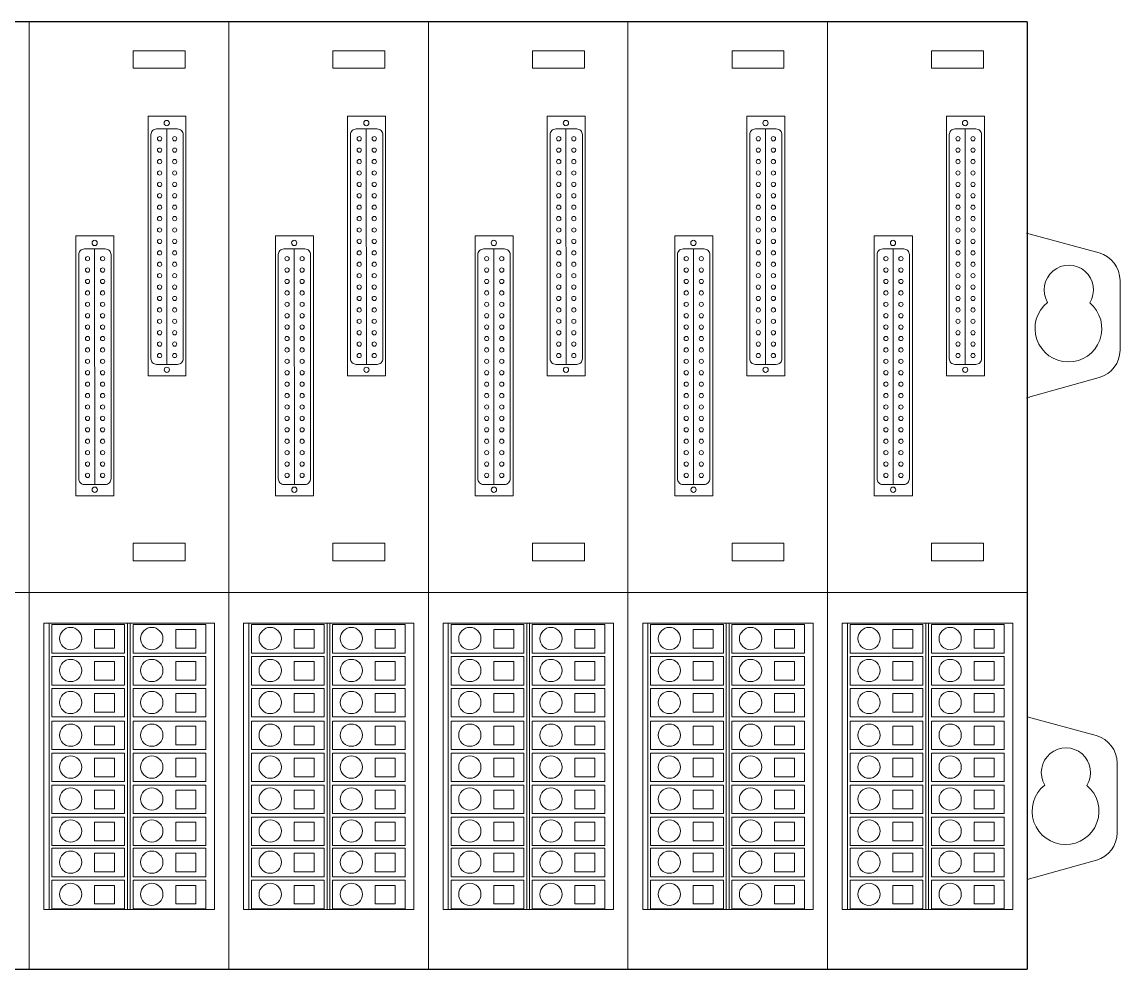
# Model space of a CAD drawing. Header units: millimetres. Extents: x 33157 to 59611, y -29750 to 1750.
# Drawn here: x 55045.2 to 55237.8, y 1305.1 to 1471.1 of the extents above; entities that cross this region are included whole.
import ezdxf

# ---------------------------------------------------------------- set-up
doc = ezdxf.new("R2010")
doc.units = ezdxf.units.MM
doc.layers.get('0').update_dxf_attribs({"lineweight": 18})
doc.layers.add('细实线', color=7, linetype='Continuous', lineweight=20)

msp = doc.modelspace()

# ---------------------------------------------------------------- linework, layer by layer
for p, q in [((55046.5, 1471.07), (55046.5, 1305.07)), ((55081.5, 1471.07), (55081.5, 1305.07)), ((55081.5, 1471.07), (55081.5, 1305.07)), ((55116.5, 1471.07), (55116.5, 1305.07)), ((55151.5, 1471.07), (55151.5, 1305.07)), ((55151.5, 1471.07), (55151.5, 1305.07)), ((55186.5, 1471.07), (55186.5, 1305.07)), ((55234.11, 1430.58), (55221.4, 1434.05)), ((55237.79, 1413.56), (55237.79, 1425.76)), ((55234.15, 1408.74), (55221.4, 1405.16)), ((55221.79, 1405.31), (55221.95, 1405.31)), ((54854, 1371.07), (55221.5, 1371.07)), ((55050, 1365.66), (55050, 1315.52)), ((55050, 1365.66), (55063.74, 1365.66)), ((55063.74, 1365.66), (55077.49, 1365.66)), ((55063.74, 1365.66), (55063.74, 1315.52)), ((55064.23, 1365.66), (55064.23, 1315.52)), ((55085, 1365.66), (55085, 1315.52)), ((55085, 1365.66), (55098.74, 1365.66)), ((55098.74, 1365.66), (55112.49, 1365.66)), ((55098.74, 1365.66), (55098.74, 1315.52)), ((55099.23, 1365.66), (55099.23, 1315.52)), ((55120, 1365.66), (55120, 1315.52)), ((55120, 1365.66), (55133.74, 1365.66)), ((55133.74, 1365.66), (55147.49, 1365.66)), ((55133.74, 1365.66), (55133.74, 1315.52)), ((55134.23, 1365.66), (55134.23, 1315.52)), ((55155, 1365.66), (55155, 1315.52)), ((55155, 1365.66), (55168.74, 1365.66)), ((55168.74, 1365.66), (55182.49, 1365.66)), ((55168.74, 1365.66), (55168.74, 1315.52)), ((55169.23, 1365.66), (55169.23, 1315.52)), ((55190, 1365.66), (55190, 1315.52)), ((55190, 1365.66), (55203.74, 1365.66)), ((55203.74, 1365.66), (55217.49, 1365.66)), ((55203.74, 1365.66), (55203.74, 1315.52)), ((55204.23, 1365.66), (55204.23, 1315.52)), ((55233.61, 1345.99), (55221.5, 1349.3)), ((55237.29, 1328.97), (55237.29, 1341.17)), ((55233.65, 1324.16), (55221.5, 1320.74))]:
    msp.add_line(p, q)
at = {"lineweight": 30}
msp.add_line((55221.5, 1471.07), (55221.5, 1305.07), dxfattribs=at)
msp.add_lwpolyline([(55221.5, 1471.07), (54854, 1471.07), (54854, 1305.07), (55221.5, 1305.07)], dxfattribs=at)
for points in [[(55064.75, 1466.02), (55064.75, 1462.95), (55073.86, 1462.95), (55073.86, 1466.02)], [(55099.75, 1466.02), (55099.75, 1462.95), (55108.86, 1462.95), (55108.86, 1466.02)], [(55134.75, 1466.02), (55134.75, 1462.95), (55143.86, 1462.95), (55143.86, 1466.02)], [(55169.75, 1466.02), (55169.75, 1462.95), (55178.86, 1462.95), (55178.86, 1466.02)], [(55204.75, 1466.02), (55204.75, 1462.95), (55213.86, 1462.95), (55213.86, 1466.02)], [(55064.75, 1379.69), (55064.75, 1376.61), (55073.86, 1376.61), (55073.86, 1379.69)], [(55099.75, 1379.69), (55099.75, 1376.61), (55108.86, 1376.61), (55108.86, 1379.69)], [(55134.75, 1379.69), (55134.75, 1376.61), (55143.86, 1376.61), (55143.86, 1379.69)], [(55169.75, 1379.69), (55169.75, 1376.61), (55178.86, 1376.61), (55178.86, 1379.69)], [(55204.75, 1379.69), (55204.75, 1376.61), (55213.86, 1376.61), (55213.86, 1379.69)], [(55049.09, 1365.66), (55049.09, 1315.52), (55078.97, 1315.52), (55078.97, 1365.66)], [(55050.48, 1365.45), (55050.48, 1360.45), (55063.23, 1360.45), (55063.23, 1365.45)], [(55064.71, 1365.45), (55064.71, 1360.45), (55077.46, 1360.45), (55077.46, 1365.45)], [(55084.09, 1365.66), (55084.09, 1315.52), (55113.97, 1315.52), (55113.97, 1365.66)], [(55085.48, 1365.45), (55085.48, 1360.45), (55098.23, 1360.45), (55098.23, 1365.45)], [(55099.71, 1365.45), (55099.71, 1360.45), (55112.46, 1360.45), (55112.46, 1365.45)], [(55119.09, 1365.66), (55119.09, 1315.52), (55148.97, 1315.52), (55148.97, 1365.66)], [(55120.48, 1365.45), (55120.48, 1360.45), (55133.23, 1360.45), (55133.23, 1365.45)], [(55134.71, 1365.45), (55134.71, 1360.45), (55147.46, 1360.45), (55147.46, 1365.45)], [(55154.09, 1365.66), (55154.09, 1315.52), (55183.97, 1315.52), (55183.97, 1365.66)], [(55155.48, 1365.45), (55155.48, 1360.45), (55168.23, 1360.45), (55168.23, 1365.45)], [(55169.71, 1365.45), (55169.71, 1360.45), (55182.46, 1360.45), (55182.46, 1365.45)], [(55189.09, 1365.66), (55189.09, 1315.52), (55218.97, 1315.52), (55218.97, 1365.66)], [(55190.48, 1365.45), (55190.48, 1360.45), (55203.23, 1360.45), (55203.23, 1365.45)], [(55204.71, 1365.45), (55204.71, 1360.45), (55217.46, 1360.45), (55217.46, 1365.45)], [(55057.96, 1364.56), (55057.96, 1361.3), (55061.47, 1361.3), (55061.47, 1364.56)], [(55072.19, 1364.56), (55072.19, 1361.3), (55075.7, 1361.3), (55075.7, 1364.56)], [(55092.96, 1364.56), (55092.96, 1361.3), (55096.47, 1361.3), (55096.47, 1364.56)], [(55107.19, 1364.56), (55107.19, 1361.3), (55110.7, 1361.3), (55110.7, 1364.56)], [(55127.96, 1364.56), (55127.96, 1361.3), (55131.47, 1361.3), (55131.47, 1364.56)], [(55142.19, 1364.56), (55142.19, 1361.3), (55145.7, 1361.3), (55145.7, 1364.56)], [(55162.96, 1364.56), (55162.96, 1361.3), (55166.47, 1361.3), (55166.47, 1364.56)], [(55177.19, 1364.56), (55177.19, 1361.3), (55180.7, 1361.3), (55180.7, 1364.56)], [(55197.96, 1364.56), (55197.96, 1361.3), (55201.47, 1361.3), (55201.47, 1364.56)], [(55212.19, 1364.56), (55212.19, 1361.3), (55215.7, 1361.3), (55215.7, 1364.56)], [(55050.48, 1359.85), (55050.48, 1354.85), (55063.23, 1354.85), (55063.23, 1359.85)], [(55064.71, 1359.85), (55064.71, 1354.85), (55077.46, 1354.85), (55077.46, 1359.85)], [(55085.48, 1359.85), (55085.48, 1354.85), (55098.23, 1354.85), (55098.23, 1359.85)], [(55099.71, 1359.85), (55099.71, 1354.85), (55112.46, 1354.85), (55112.46, 1359.85)], [(55120.48, 1359.85), (55120.48, 1354.85), (55133.23, 1354.85), (55133.23, 1359.85)], [(55134.71, 1359.85), (55134.71, 1354.85), (55147.46, 1354.85), (55147.46, 1359.85)], [(55155.48, 1359.85), (55155.48, 1354.85), (55168.23, 1354.85), (55168.23, 1359.85)], [(55169.71, 1359.85), (55169.71, 1354.85), (55182.46, 1354.85), (55182.46, 1359.85)], [(55190.48, 1359.85), (55190.48, 1354.85), (55203.23, 1354.85), (55203.23, 1359.85)], [(55204.71, 1359.85), (55204.71, 1354.85), (55217.46, 1354.85), (55217.46, 1359.85)], [(55057.96, 1358.96), (55057.96, 1355.7), (55061.47, 1355.7), (55061.47, 1358.96)], [(55072.19, 1358.96), (55072.19, 1355.7), (55075.7, 1355.7), (55075.7, 1358.96)], [(55092.96, 1358.96), (55092.96, 1355.7), (55096.47, 1355.7), (55096.47, 1358.96)], [(55107.19, 1358.96), (55107.19, 1355.7), (55110.7, 1355.7), (55110.7, 1358.96)], [(55127.96, 1358.96), (55127.96, 1355.7), (55131.47, 1355.7), (55131.47, 1358.96)], [(55142.19, 1358.96), (55142.19, 1355.7), (55145.7, 1355.7), (55145.7, 1358.96)], [(55162.96, 1358.96), (55162.96, 1355.7), (55166.47, 1355.7), (55166.47, 1358.96)], [(55177.19, 1358.96), (55177.19, 1355.7), (55180.7, 1355.7), (55180.7, 1358.96)], [(55197.96, 1358.96), (55197.96, 1355.7), (55201.47, 1355.7), (55201.47, 1358.96)], [(55212.19, 1358.96), (55212.19, 1355.7), (55215.7, 1355.7), (55215.7, 1358.96)], [(55050.48, 1354.25), (55050.48, 1349.25), (55063.23, 1349.25), (55063.23, 1354.25)], [(55064.71, 1354.25), (55064.71, 1349.25), (55077.46, 1349.25), (55077.46, 1354.25)], [(55085.48, 1354.25), (55085.48, 1349.25), (55098.23, 1349.25), (55098.23, 1354.25)], [(55099.71, 1354.25), (55099.71, 1349.25), (55112.46, 1349.25), (55112.46, 1354.25)], [(55120.48, 1354.25), (55120.48, 1349.25), (55133.23, 1349.25), (55133.23, 1354.25)], [(55134.71, 1354.25), (55134.71, 1349.25), (55147.46, 1349.25), (55147.46, 1354.25)], [(55155.48, 1354.25), (55155.48, 1349.25), (55168.23, 1349.25), (55168.23, 1354.25)], [(55169.71, 1354.25), (55169.71, 1349.25), (55182.46, 1349.25), (55182.46, 1354.25)], [(55190.48, 1354.25), (55190.48, 1349.25), (55203.23, 1349.25), (55203.23, 1354.25)], [(55204.71, 1354.25), (55204.71, 1349.25), (55217.46, 1349.25), (55217.46, 1354.25)], [(55057.96, 1353.36), (55057.96, 1350.1), (55061.47, 1350.1), (55061.47, 1353.36)], [(55072.19, 1353.36), (55072.19, 1350.1), (55075.7, 1350.1), (55075.7, 1353.36)], [(55092.96, 1353.36), (55092.96, 1350.1), (55096.47, 1350.1), (55096.47, 1353.36)], [(55107.19, 1353.36), (55107.19, 1350.1), (55110.7, 1350.1), (55110.7, 1353.36)], [(55127.96, 1353.36), (55127.96, 1350.1), (55131.47, 1350.1), (55131.47, 1353.36)], [(55142.19, 1353.36), (55142.19, 1350.1), (55145.7, 1350.1), (55145.7, 1353.36)], [(55162.96, 1353.36), (55162.96, 1350.1), (55166.47, 1350.1), (55166.47, 1353.36)], [(55177.19, 1353.36), (55177.19, 1350.1), (55180.7, 1350.1), (55180.7, 1353.36)], [(55197.96, 1353.36), (55197.96, 1350.1), (55201.47, 1350.1), (55201.47, 1353.36)], [(55212.19, 1353.36), (55212.19, 1350.1), (55215.7, 1350.1), (55215.7, 1353.36)], [(55050.48, 1348.52), (55050.48, 1343.52), (55063.23, 1343.52), (55063.23, 1348.52)], [(55064.71, 1348.52), (55064.71, 1343.52), (55077.46, 1343.52), (55077.46, 1348.52)], [(55085.48, 1348.52), (55085.48, 1343.52), (55098.23, 1343.52), (55098.23, 1348.52)], [(55099.71, 1348.52), (55099.71, 1343.52), (55112.46, 1343.52), (55112.46, 1348.52)], [(55120.48, 1348.52), (55120.48, 1343.52), (55133.23, 1343.52), (55133.23, 1348.52)], [(55134.71, 1348.52), (55134.71, 1343.52), (55147.46, 1343.52), (55147.46, 1348.52)], [(55155.48, 1348.52), (55155.48, 1343.52), (55168.23, 1343.52), (55168.23, 1348.52)], [(55169.71, 1348.52), (55169.71, 1343.52), (55182.46, 1343.52), (55182.46, 1348.52)], [(55190.48, 1348.52), (55190.48, 1343.52), (55203.23, 1343.52), (55203.23, 1348.52)], [(55204.71, 1348.52), (55204.71, 1343.52), (55217.46, 1343.52), (55217.46, 1348.52)], [(55057.96, 1347.63), (55057.96, 1344.37), (55061.47, 1344.37), (55061.47, 1347.63)], [(55072.19, 1347.63), (55072.19, 1344.37), (55075.7, 1344.37), (55075.7, 1347.63)], [(55092.96, 1347.63), (55092.96, 1344.37), (55096.47, 1344.37), (55096.47, 1347.63)], [(55107.19, 1347.63), (55107.19, 1344.37), (55110.7, 1344.37), (55110.7, 1347.63)], [(55127.96, 1347.63), (55127.96, 1344.37), (55131.47, 1344.37), (55131.47, 1347.63)], [(55142.19, 1347.63), (55142.19, 1344.37), (55145.7, 1344.37), (55145.7, 1347.63)], [(55162.96, 1347.63), (55162.96, 1344.37), (55166.47, 1344.37), (55166.47, 1347.63)], [(55177.19, 1347.63), (55177.19, 1344.37), (55180.7, 1344.37), (55180.7, 1347.63)], [(55197.96, 1347.63), (55197.96, 1344.37), (55201.47, 1344.37), (55201.47, 1347.63)], [(55212.19, 1347.63), (55212.19, 1344.37), (55215.7, 1344.37), (55215.7, 1347.63)], [(55050.48, 1342.92), (55050.48, 1337.92), (55063.23, 1337.92), (55063.23, 1342.92)], [(55064.71, 1342.92), (55064.71, 1337.92), (55077.46, 1337.92), (55077.46, 1342.92)], [(55085.48, 1342.92), (55085.48, 1337.92), (55098.23, 1337.92), (55098.23, 1342.92)], [(55099.71, 1342.92), (55099.71, 1337.92), (55112.46, 1337.92), (55112.46, 1342.92)], [(55120.48, 1342.92), (55120.48, 1337.92), (55133.23, 1337.92), (55133.23, 1342.92)], [(55134.71, 1342.92), (55134.71, 1337.92), (55147.46, 1337.92), (55147.46, 1342.92)], [(55155.48, 1342.92), (55155.48, 1337.92), (55168.23, 1337.92), (55168.23, 1342.92)], [(55169.71, 1342.92), (55169.71, 1337.92), (55182.46, 1337.92), (55182.46, 1342.92)], [(55190.48, 1342.92), (55190.48, 1337.92), (55203.23, 1337.92), (55203.23, 1342.92)], [(55204.71, 1342.92), (55204.71, 1337.92), (55217.46, 1337.92), (55217.46, 1342.92)], [(55057.96, 1342.03), (55057.96, 1338.77), (55061.47, 1338.77), (55061.47, 1342.03)], [(55072.19, 1342.03), (55072.19, 1338.77), (55075.7, 1338.77), (55075.7, 1342.03)], [(55092.96, 1342.03), (55092.96, 1338.77), (55096.47, 1338.77), (55096.47, 1342.03)], [(55107.19, 1342.03), (55107.19, 1338.77), (55110.7, 1338.77), (55110.7, 1342.03)], [(55127.96, 1342.03), (55127.96, 1338.77), (55131.47, 1338.77), (55131.47, 1342.03)], [(55142.19, 1342.03), (55142.19, 1338.77), (55145.7, 1338.77), (55145.7, 1342.03)], [(55162.96, 1342.03), (55162.96, 1338.77), (55166.47, 1338.77), (55166.47, 1342.03)], [(55177.19, 1342.03), (55177.19, 1338.77), (55180.7, 1338.77), (55180.7, 1342.03)], [(55197.96, 1342.03), (55197.96, 1338.77), (55201.47, 1338.77), (55201.47, 1342.03)], [(55212.19, 1342.03), (55212.19, 1338.77), (55215.7, 1338.77), (55215.7, 1342.03)], [(55050.48, 1337.32), (55050.48, 1332.32), (55063.23, 1332.32), (55063.23, 1337.32)], [(55057.96, 1336.43), (55057.96, 1333.17), (55061.47, 1333.17), (55061.47, 1336.43)], [(55064.71, 1337.32), (55064.71, 1332.32), (55077.46, 1332.32), (55077.46, 1337.32)], [(55072.19, 1336.43), (55072.19, 1333.17), (55075.7, 1333.17), (55075.7, 1336.43)], [(55085.48, 1337.32), (55085.48, 1332.32), (55098.23, 1332.32), (55098.23, 1337.32)], [(55092.96, 1336.43), (55092.96, 1333.17), (55096.47, 1333.17), (55096.47, 1336.43)], [(55099.71, 1337.32), (55099.71, 1332.32), (55112.46, 1332.32), (55112.46, 1337.32)], [(55107.19, 1336.43), (55107.19, 1333.17), (55110.7, 1333.17), (55110.7, 1336.43)], [(55120.48, 1337.32), (55120.48, 1332.32), (55133.23, 1332.32), (55133.23, 1337.32)], [(55127.96, 1336.43), (55127.96, 1333.17), (55131.47, 1333.17), (55131.47, 1336.43)], [(55134.71, 1337.32), (55134.71, 1332.32), (55147.46, 1332.32), (55147.46, 1337.32)], [(55142.19, 1336.43), (55142.19, 1333.17), (55145.7, 1333.17), (55145.7, 1336.43)], [(55155.48, 1337.32), (55155.48, 1332.32), (55168.23, 1332.32), (55168.23, 1337.32)], [(55162.96, 1336.43), (55162.96, 1333.17), (55166.47, 1333.17), (55166.47, 1336.43)], [(55169.71, 1337.32), (55169.71, 1332.32), (55182.46, 1332.32), (55182.46, 1337.32)], [(55177.19, 1336.43), (55177.19, 1333.17), (55180.7, 1333.17), (55180.7, 1336.43)], [(55190.48, 1337.32), (55190.48, 1332.32), (55203.23, 1332.32), (55203.23, 1337.32)], [(55197.96, 1336.43), (55197.96, 1333.17), (55201.47, 1333.17), (55201.47, 1336.43)], [(55204.71, 1337.32), (55204.71, 1332.32), (55217.46, 1332.32), (55217.46, 1337.32)], [(55212.19, 1336.43), (55212.19, 1333.17), (55215.7, 1333.17), (55215.7, 1336.43)], [(55050.48, 1331.71), (55050.48, 1326.71), (55063.23, 1326.71), (55063.23, 1331.71)], [(55057.96, 1330.81), (55057.96, 1327.56), (55061.47, 1327.56), (55061.47, 1330.81)], [(55064.71, 1331.71), (55064.71, 1326.71), (55077.46, 1326.71), (55077.46, 1331.71)], [(55072.19, 1330.81), (55072.19, 1327.56), (55075.7, 1327.56), (55075.7, 1330.81)], [(55085.48, 1331.71), (55085.48, 1326.71), (55098.23, 1326.71), (55098.23, 1331.71)], [(55092.96, 1330.81), (55092.96, 1327.56), (55096.47, 1327.56), (55096.47, 1330.81)], [(55099.71, 1331.71), (55099.71, 1326.71), (55112.46, 1326.71), (55112.46, 1331.71)], [(55107.19, 1330.81), (55107.19, 1327.56), (55110.7, 1327.56), (55110.7, 1330.81)], [(55120.48, 1331.71), (55120.48, 1326.71), (55133.23, 1326.71), (55133.23, 1331.71)], [(55127.96, 1330.81), (55127.96, 1327.56), (55131.47, 1327.56), (55131.47, 1330.81)], [(55134.71, 1331.71), (55134.71, 1326.71), (55147.46, 1326.71), (55147.46, 1331.71)], [(55142.19, 1330.81), (55142.19, 1327.56), (55145.7, 1327.56), (55145.7, 1330.81)], [(55155.48, 1331.71), (55155.48, 1326.71), (55168.23, 1326.71), (55168.23, 1331.71)], [(55162.96, 1330.81), (55162.96, 1327.56), (55166.47, 1327.56), (55166.47, 1330.81)], [(55169.71, 1331.71), (55169.71, 1326.71), (55182.46, 1326.71), (55182.46, 1331.71)], [(55177.19, 1330.81), (55177.19, 1327.56), (55180.7, 1327.56), (55180.7, 1330.81)], [(55190.48, 1331.71), (55190.48, 1326.71), (55203.23, 1326.71), (55203.23, 1331.71)], [(55197.96, 1330.81), (55197.96, 1327.56), (55201.47, 1327.56), (55201.47, 1330.81)], [(55204.71, 1331.71), (55204.71, 1326.71), (55217.46, 1326.71), (55217.46, 1331.71)], [(55212.19, 1330.81), (55212.19, 1327.56), (55215.7, 1327.56), (55215.7, 1330.81)], [(55050.48, 1326.25), (55050.48, 1321.25), (55063.23, 1321.25), (55063.23, 1326.25)], [(55057.96, 1325.35), (55057.96, 1322.09), (55061.47, 1322.09), (55061.47, 1325.35)], [(55064.71, 1326.25), (55064.71, 1321.25), (55077.46, 1321.25), (55077.46, 1326.25)], [(55072.19, 1325.35), (55072.19, 1322.09), (55075.7, 1322.09), (55075.7, 1325.35)], [(55085.48, 1326.25), (55085.48, 1321.25), (55098.23, 1321.25), (55098.23, 1326.25)], [(55092.96, 1325.35), (55092.96, 1322.09), (55096.47, 1322.09), (55096.47, 1325.35)], [(55099.71, 1326.25), (55099.71, 1321.25), (55112.46, 1321.25), (55112.46, 1326.25)], [(55107.19, 1325.35), (55107.19, 1322.09), (55110.7, 1322.09), (55110.7, 1325.35)], [(55120.48, 1326.25), (55120.48, 1321.25), (55133.23, 1321.25), (55133.23, 1326.25)], [(55127.96, 1325.35), (55127.96, 1322.09), (55131.47, 1322.09), (55131.47, 1325.35)], [(55134.71, 1326.25), (55134.71, 1321.25), (55147.46, 1321.25), (55147.46, 1326.25)], [(55142.19, 1325.35), (55142.19, 1322.09), (55145.7, 1322.09), (55145.7, 1325.35)], [(55155.48, 1326.25), (55155.48, 1321.25), (55168.23, 1321.25), (55168.23, 1326.25)], [(55162.96, 1325.35), (55162.96, 1322.09), (55166.47, 1322.09), (55166.47, 1325.35)], [(55169.71, 1326.25), (55169.71, 1321.25), (55182.46, 1321.25), (55182.46, 1326.25)], [(55177.19, 1325.35), (55177.19, 1322.09), (55180.7, 1322.09), (55180.7, 1325.35)], [(55190.48, 1326.25), (55190.48, 1321.25), (55203.23, 1321.25), (55203.23, 1326.25)], [(55197.96, 1325.35), (55197.96, 1322.09), (55201.47, 1322.09), (55201.47, 1325.35)], [(55204.71, 1326.25), (55204.71, 1321.25), (55217.46, 1321.25), (55217.46, 1326.25)], [(55212.19, 1325.35), (55212.19, 1322.09), (55215.7, 1322.09), (55215.7, 1325.35)], [(55050.48, 1320.62), (55050.48, 1315.62), (55063.23, 1315.62), (55063.23, 1320.62)], [(55057.96, 1319.72), (55057.96, 1316.47), (55061.47, 1316.47), (55061.47, 1319.72)], [(55064.71, 1320.62), (55064.71, 1315.62), (55077.46, 1315.62), (55077.46, 1320.62)], [(55072.19, 1319.72), (55072.19, 1316.47), (55075.7, 1316.47), (55075.7, 1319.72)], [(55085.48, 1320.62), (55085.48, 1315.62), (55098.23, 1315.62), (55098.23, 1320.62)], [(55092.96, 1319.72), (55092.96, 1316.47), (55096.47, 1316.47), (55096.47, 1319.72)], [(55099.71, 1320.62), (55099.71, 1315.62), (55112.46, 1315.62), (55112.46, 1320.62)], [(55107.19, 1319.72), (55107.19, 1316.47), (55110.7, 1316.47), (55110.7, 1319.72)], [(55120.48, 1320.62), (55120.48, 1315.62), (55133.23, 1315.62), (55133.23, 1320.62)], [(55127.96, 1319.72), (55127.96, 1316.47), (55131.47, 1316.47), (55131.47, 1319.72)], [(55134.71, 1320.62), (55134.71, 1315.62), (55147.46, 1315.62), (55147.46, 1320.62)], [(55142.19, 1319.72), (55142.19, 1316.47), (55145.7, 1316.47), (55145.7, 1319.72)], [(55155.48, 1320.62), (55155.48, 1315.62), (55168.23, 1315.62), (55168.23, 1320.62)], [(55162.96, 1319.72), (55162.96, 1316.47), (55166.47, 1316.47), (55166.47, 1319.72)], [(55169.71, 1320.62), (55169.71, 1315.62), (55182.46, 1315.62), (55182.46, 1320.62)], [(55177.19, 1319.72), (55177.19, 1316.47), (55180.7, 1316.47), (55180.7, 1319.72)], [(55190.48, 1320.62), (55190.48, 1315.62), (55203.23, 1315.62), (55203.23, 1320.62)], [(55197.96, 1319.72), (55197.96, 1316.47), (55201.47, 1316.47), (55201.47, 1319.72)], [(55204.71, 1320.62), (55204.71, 1315.62), (55217.46, 1315.62), (55217.46, 1320.62)], [(55212.19, 1319.72), (55212.19, 1316.47), (55215.7, 1316.47), (55215.7, 1319.72)]]:
    msp.add_lwpolyline(points, close=True)
for centre in [(55053.77, 1362.99), (55068, 1362.99), (55088.77, 1362.99), (55103, 1362.99), (55123.77, 1362.99), (55138, 1362.99), (55158.77, 1362.99), (55173, 1362.99), (55193.77, 1362.99), (55208, 1362.99), (55053.77, 1357.39), (55068, 1357.39), (55088.77, 1357.39), (55103, 1357.39), (55123.77, 1357.39), (55138, 1357.39), (55158.77, 1357.39), (55173, 1357.39), (55193.77, 1357.39), (55208, 1357.39), (55053.77, 1351.79), (55068, 1351.79), (55088.77, 1351.79), (55103, 1351.79), (55123.77, 1351.79), (55138, 1351.79), (55158.77, 1351.79), (55173, 1351.79), (55193.77, 1351.79), (55208, 1351.79), (55053.77, 1346.06), (55068, 1346.06), (55088.77, 1346.06), (55103, 1346.06), (55123.77, 1346.06), (55138, 1346.06), (55158.77, 1346.06), (55173, 1346.06), (55193.77, 1346.06), (55208, 1346.06), (55053.77, 1340.46), (55068, 1340.46), (55088.77, 1340.46), (55103, 1340.46), (55123.77, 1340.46), (55138, 1340.46), (55158.77, 1340.46), (55173, 1340.46), (55193.77, 1340.46), (55208, 1340.46), (55053.77, 1334.86), (55068, 1334.86), (55088.77, 1334.86), (55103, 1334.86), (55123.77, 1334.86), (55138, 1334.86), (55158.77, 1334.86), (55173, 1334.86), (55193.77, 1334.86), (55208, 1334.86), (55053.77, 1329.25), (55068, 1329.25), (55088.77, 1329.25), (55103, 1329.25), (55123.77, 1329.25), (55138, 1329.25), (55158.77, 1329.25), (55173, 1329.25), (55193.77, 1329.25), (55208, 1329.25), (55053.77, 1323.79), (55068, 1323.79), (55088.77, 1323.79), (55103, 1323.79), (55123.77, 1323.79), (55138, 1323.79), (55158.77, 1323.79), (55173, 1323.79), (55193.77, 1323.79), (55208, 1323.79), (55053.77, 1318.16), (55068, 1318.16), (55088.77, 1318.16), (55103, 1318.16), (55123.77, 1318.16), (55138, 1318.16), (55158.77, 1318.16), (55173, 1318.16), (55193.77, 1318.16), (55208, 1318.16)]:
    msp.add_circle(centre, 1.95)
for centre, radius, start, end in [((55232.79, 1425.76), 5, 0, 74.7449), ((55228.81, 1424.11), 4.32, 328.3, 210.6524), ((55228.74, 1417.33), 5.86, 128.6083, 50.3442), ((55232.79, 1413.56), 5, 285.7247, 360), ((55232.29, 1341.17), 5, 0, 74.7449), ((55228.31, 1339.52), 4.32, 328.3, 210.6524), ((55228.24, 1332.74), 5.86, 128.6083, 50.3442), ((55232.29, 1328.97), 5, 285.7247, 0)]:
    msp.add_arc(centre, radius, start, end)
at = {"layer": '细实线'}
for p, q in [((55070.62, 1452.3), (55070.64, 1411.01)), ((55105.62, 1452.3), (55105.64, 1411.01)), ((55140.62, 1452.3), (55140.64, 1411.01)), ((55175.62, 1452.3), (55175.64, 1411.01)), ((55210.62, 1452.3), (55210.64, 1411.01)), ((55057.98, 1431.28), (55058, 1390)), ((55092.98, 1431.28), (55093, 1390)), ((55127.98, 1431.28), (55128, 1390)), ((55162.98, 1431.28), (55163, 1390)), ((55197.98, 1431.28), (55198, 1390))]:
    msp.add_line(p, q, dxfattribs=at)
for points in [[(55067.34, 1454.58), (55074, 1454.58), (55074, 1409.04), (55067.34, 1409.04)], [(55102.34, 1454.58), (55109, 1454.58), (55109, 1409.04), (55102.34, 1409.04)], [(55137.34, 1454.58), (55144, 1454.58), (55144, 1409.04), (55137.34, 1409.04)], [(55172.34, 1454.58), (55179, 1454.58), (55179, 1409.04), (55172.34, 1409.04)], [(55207.34, 1454.58), (55214, 1454.58), (55214, 1409.04), (55207.34, 1409.04)], [(55054.7, 1433.56), (55061.37, 1433.56), (55061.37, 1388.02), (55054.7, 1388.02)], [(55089.7, 1433.56), (55096.37, 1433.56), (55096.37, 1388.02), (55089.7, 1388.02)], [(55124.7, 1433.56), (55131.37, 1433.56), (55131.37, 1388.02), (55124.7, 1388.02)], [(55159.7, 1433.56), (55166.37, 1433.56), (55166.37, 1388.02), (55159.7, 1388.02)], [(55194.7, 1433.56), (55201.37, 1433.56), (55201.37, 1388.02), (55194.7, 1388.02)]]:
    msp.add_lwpolyline(points, close=True, dxfattribs=at)
for points in [[(55068.85, 1452.32), (55072.51, 1452.32, -0.414214), (55073.51, 1451.32), (55073.51, 1412.04, -0.414214), (55072.51, 1411.04), (55068.85, 1411.04, -0.414214), (55067.85, 1412.04), (55067.85, 1451.32, -0.414214)], [(55103.85, 1452.32), (55107.51, 1452.32, -0.414214), (55108.51, 1451.32), (55108.51, 1412.04, -0.414214), (55107.51, 1411.04), (55103.85, 1411.04, -0.414214), (55102.85, 1412.04), (55102.85, 1451.32, -0.414214)], [(55138.85, 1452.32), (55142.51, 1452.32, -0.414214), (55143.51, 1451.32), (55143.51, 1412.04, -0.414214), (55142.51, 1411.04), (55138.85, 1411.04, -0.414214), (55137.85, 1412.04), (55137.85, 1451.32, -0.414214)], [(55173.85, 1452.32), (55177.51, 1452.32, -0.414214), (55178.51, 1451.32), (55178.51, 1412.04, -0.414214), (55177.51, 1411.04), (55173.85, 1411.04, -0.414214), (55172.85, 1412.04), (55172.85, 1451.32, -0.414214)], [(55208.85, 1452.32), (55212.51, 1452.32, -0.414214), (55213.51, 1451.32), (55213.51, 1412.04, -0.414214), (55212.51, 1411.04), (55208.85, 1411.04, -0.414214), (55207.85, 1412.04), (55207.85, 1451.32, -0.414214)], [(55056.18, 1431.28), (55059.85, 1431.28, -0.414214), (55060.85, 1430.28), (55060.85, 1391, -0.414214), (55059.85, 1390), (55056.18, 1390, -0.414214), (55055.18, 1391), (55055.18, 1430.28, -0.414214)], [(55091.18, 1431.28), (55094.85, 1431.28, -0.414214), (55095.85, 1430.28), (55095.85, 1391, -0.414214), (55094.85, 1390), (55091.18, 1390, -0.414214), (55090.18, 1391), (55090.18, 1430.28, -0.414214)], [(55126.18, 1431.28), (55129.85, 1431.28, -0.414214), (55130.85, 1430.28), (55130.85, 1391, -0.414214), (55129.85, 1390), (55126.18, 1390, -0.414214), (55125.18, 1391), (55125.18, 1430.28, -0.414214)], [(55161.18, 1431.28), (55164.85, 1431.28, -0.414214), (55165.85, 1430.28), (55165.85, 1391, -0.414214), (55164.85, 1390), (55161.18, 1390, -0.414214), (55160.18, 1391), (55160.18, 1430.28, -0.414214)], [(55196.18, 1431.28), (55199.85, 1431.28, -0.414214), (55200.85, 1430.28), (55200.85, 1391, -0.414214), (55199.85, 1390), (55196.18, 1390, -0.414214), (55195.18, 1391), (55195.18, 1430.28, -0.414214)]]:
    msp.add_lwpolyline(points, format="xyb", close=True, dxfattribs=at)
for centre, radius in [((55070.62, 1453.35), 0.462), ((55105.62, 1453.35), 0.462), ((55140.62, 1453.35), 0.462), ((55175.62, 1453.35), 0.462), ((55210.62, 1453.35), 0.462), ((55069.37, 1450.6), 0.373), ((55072.01, 1450.6), 0.373), ((55104.37, 1450.6), 0.373), ((55107.01, 1450.6), 0.373), ((55139.37, 1450.6), 0.373), ((55142.01, 1450.6), 0.373), ((55174.37, 1450.6), 0.373), ((55177.01, 1450.6), 0.373), ((55209.37, 1450.6), 0.373), ((55212.01, 1450.6), 0.373), ((55069.37, 1448.6), 0.373), ((55072.01, 1448.6), 0.373), ((55104.37, 1448.6), 0.373), ((55107.01, 1448.6), 0.373), ((55139.37, 1448.6), 0.373), ((55142.01, 1448.6), 0.373), ((55174.37, 1448.6), 0.373), ((55177.01, 1448.6), 0.373), ((55209.37, 1448.6), 0.373), ((55212.01, 1448.6), 0.373), ((55069.37, 1446.6), 0.373), ((55072.01, 1446.6), 0.373), ((55104.37, 1446.6), 0.373), ((55107.01, 1446.6), 0.373), ((55139.37, 1446.6), 0.373), ((55142.01, 1446.6), 0.373), ((55174.37, 1446.6), 0.373), ((55177.01, 1446.6), 0.373), ((55209.37, 1446.6), 0.373), ((55212.01, 1446.6), 0.373), ((55069.37, 1444.6), 0.373), ((55072.01, 1444.6), 0.373), ((55104.37, 1444.6), 0.373), ((55107.01, 1444.6), 0.373), ((55139.37, 1444.6), 0.373), ((55142.01, 1444.6), 0.373), ((55174.37, 1444.6), 0.373), ((55177.01, 1444.6), 0.373), ((55209.37, 1444.6), 0.373), ((55212.01, 1444.6), 0.373), ((55069.37, 1442.6), 0.373), ((55072.01, 1442.6), 0.373), ((55104.37, 1442.6), 0.373), ((55107.01, 1442.6), 0.373), ((55139.37, 1442.6), 0.373), ((55142.01, 1442.6), 0.373), ((55174.37, 1442.6), 0.373), ((55177.01, 1442.6), 0.373), ((55209.37, 1442.6), 0.373), ((55212.01, 1442.6), 0.373), ((55069.37, 1440.6), 0.373), ((55072.01, 1440.6), 0.373), ((55104.37, 1440.6), 0.373), ((55107.01, 1440.6), 0.373), ((55139.37, 1440.6), 0.373), ((55142.01, 1440.6), 0.373), ((55174.37, 1440.6), 0.373), ((55177.01, 1440.6), 0.373), ((55209.37, 1440.6), 0.373), ((55212.01, 1440.6), 0.373), ((55069.37, 1438.6), 0.373), ((55072.01, 1438.6), 0.373), ((55104.37, 1438.6), 0.373), ((55107.01, 1438.6), 0.373), ((55139.37, 1438.6), 0.373), ((55142.01, 1438.6), 0.373), ((55174.37, 1438.6), 0.373), ((55177.01, 1438.6), 0.373), ((55209.37, 1438.6), 0.373), ((55212.01, 1438.6), 0.373), ((55069.37, 1436.6), 0.373), ((55072.01, 1436.6), 0.373), ((55104.37, 1436.6), 0.373), ((55107.01, 1436.6), 0.373), ((55139.37, 1436.6), 0.373), ((55142.01, 1436.6), 0.373), ((55174.37, 1436.6), 0.373), ((55177.01, 1436.6), 0.373), ((55209.37, 1436.6), 0.373), ((55212.01, 1436.6), 0.373), ((55069.37, 1434.6), 0.373), ((55072.01, 1434.6), 0.373), ((55104.37, 1434.6), 0.373), ((55107.01, 1434.6), 0.373), ((55139.37, 1434.6), 0.373), ((55142.01, 1434.6), 0.373), ((55174.37, 1434.6), 0.373), ((55177.01, 1434.6), 0.373), ((55209.37, 1434.6), 0.373), ((55212.01, 1434.6), 0.373), ((55057.98, 1432.33), 0.462), ((55069.37, 1432.6), 0.373), ((55072.01, 1432.6), 0.373), ((55092.98, 1432.33), 0.462), ((55104.37, 1432.6), 0.373), ((55107.01, 1432.6), 0.373), ((55127.98, 1432.33), 0.462), ((55139.37, 1432.6), 0.373), ((55142.01, 1432.6), 0.373), ((55162.98, 1432.33), 0.462), ((55174.37, 1432.6), 0.373), ((55177.01, 1432.6), 0.373), ((55197.98, 1432.33), 0.462), ((55209.37, 1432.6), 0.373), ((55212.01, 1432.6), 0.373), ((55069.37, 1430.6), 0.373), ((55072.01, 1430.6), 0.373), ((55104.37, 1430.6), 0.373), ((55107.01, 1430.6), 0.373), ((55139.37, 1430.6), 0.373), ((55142.01, 1430.6), 0.373), ((55174.37, 1430.6), 0.373), ((55177.01, 1430.6), 0.373), ((55209.37, 1430.6), 0.373), ((55212.01, 1430.6), 0.373), ((55056.73, 1429.58), 0.373), ((55059.37, 1429.58), 0.373), ((55069.37, 1428.6), 0.373), ((55072.01, 1428.6), 0.373), ((55091.73, 1429.58), 0.373), ((55094.37, 1429.58), 0.373), ((55104.37, 1428.6), 0.373), ((55107.01, 1428.6), 0.373), ((55126.73, 1429.58), 0.373), ((55129.37, 1429.58), 0.373), ((55139.37, 1428.6), 0.373), ((55142.01, 1428.6), 0.373), ((55161.73, 1429.58), 0.373), ((55164.37, 1429.58), 0.373), ((55174.37, 1428.6), 0.373), ((55177.01, 1428.6), 0.373), ((55196.73, 1429.58), 0.373), ((55199.37, 1429.58), 0.373), ((55209.37, 1428.6), 0.373), ((55212.01, 1428.6), 0.373), ((55056.73, 1427.58), 0.373), ((55059.37, 1427.58), 0.373), ((55069.37, 1426.6), 0.373), ((55072.01, 1426.6), 0.373), ((55091.73, 1427.58), 0.373), ((55094.37, 1427.58), 0.373), ((55104.37, 1426.6), 0.373), ((55107.01, 1426.6), 0.373), ((55126.73, 1427.58), 0.373), ((55129.37, 1427.58), 0.373), ((55139.37, 1426.6), 0.373), ((55142.01, 1426.6), 0.373), ((55161.73, 1427.58), 0.373), ((55164.37, 1427.58), 0.373), ((55174.37, 1426.6), 0.373), ((55177.01, 1426.6), 0.373), ((55196.73, 1427.58), 0.373), ((55199.37, 1427.58), 0.373), ((55209.37, 1426.6), 0.373), ((55212.01, 1426.6), 0.373), ((55056.73, 1425.58), 0.373), ((55059.37, 1425.58), 0.373), ((55069.37, 1424.6), 0.373), ((55072.01, 1424.6), 0.373), ((55091.73, 1425.58), 0.373), ((55094.37, 1425.58), 0.373), ((55104.37, 1424.6), 0.373), ((55107.01, 1424.6), 0.373), ((55126.73, 1425.58), 0.373), ((55129.37, 1425.58), 0.373), ((55139.37, 1424.6), 0.373), ((55142.01, 1424.6), 0.373), ((55161.73, 1425.58), 0.373), ((55164.37, 1425.58), 0.373), ((55174.37, 1424.6), 0.373), ((55177.01, 1424.6), 0.373), ((55196.73, 1425.58), 0.373), ((55199.37, 1425.58), 0.373), ((55209.37, 1424.6), 0.373), ((55212.01, 1424.6), 0.373), ((55056.73, 1423.58), 0.373), ((55059.37, 1423.58), 0.373), ((55091.73, 1423.58), 0.373), ((55094.37, 1423.58), 0.373), ((55126.73, 1423.58), 0.373), ((55129.37, 1423.58), 0.373), ((55161.73, 1423.58), 0.373), ((55164.37, 1423.58), 0.373), ((55196.73, 1423.58), 0.373), ((55199.37, 1423.58), 0.373), ((55056.73, 1421.58), 0.373), ((55059.37, 1421.58), 0.373), ((55069.37, 1422.6), 0.373), ((55072.01, 1422.6), 0.373), ((55091.73, 1421.58), 0.373), ((55094.37, 1421.58), 0.373), ((55104.37, 1422.6), 0.373), ((55107.01, 1422.6), 0.373), ((55126.73, 1421.58), 0.373), ((55129.37, 1421.58), 0.373), ((55139.37, 1422.6), 0.373), ((55142.01, 1422.6), 0.373), ((55161.73, 1421.58), 0.373), ((55164.37, 1421.58), 0.373), ((55174.37, 1422.6), 0.373), ((55177.01, 1422.6), 0.373), ((55196.73, 1421.58), 0.373), ((55199.37, 1421.58), 0.373), ((55209.37, 1422.6), 0.373), ((55212.01, 1422.6), 0.373), ((55056.73, 1419.58), 0.373), ((55059.37, 1419.58), 0.373), ((55069.37, 1420.6), 0.373), ((55072.01, 1420.6), 0.373), ((55091.73, 1419.58), 0.373), ((55094.37, 1419.58), 0.373), ((55104.37, 1420.6), 0.373), ((55107.01, 1420.6), 0.373), ((55126.73, 1419.58), 0.373), ((55129.37, 1419.58), 0.373), ((55139.37, 1420.6), 0.373), ((55142.01, 1420.6), 0.373), ((55161.73, 1419.58), 0.373), ((55164.37, 1419.58), 0.373), ((55174.37, 1420.6), 0.373), ((55177.01, 1420.6), 0.373), ((55196.73, 1419.58), 0.373), ((55199.37, 1419.58), 0.373), ((55209.37, 1420.6), 0.373), ((55212.01, 1420.6), 0.373), ((55056.73, 1417.58), 0.373), ((55059.37, 1417.58), 0.373), ((55069.37, 1418.6), 0.373), ((55072.01, 1418.6), 0.373), ((55091.73, 1417.58), 0.373), ((55094.37, 1417.58), 0.373), ((55104.37, 1418.6), 0.373), ((55107.01, 1418.6), 0.373), ((55126.73, 1417.58), 0.373), ((55129.37, 1417.58), 0.373), ((55139.37, 1418.6), 0.373), ((55142.01, 1418.6), 0.373), ((55161.73, 1417.58), 0.373), ((55164.37, 1417.58), 0.373), ((55174.37, 1418.6), 0.373), ((55177.01, 1418.6), 0.373), ((55196.73, 1417.58), 0.373), ((55199.37, 1417.58), 0.373), ((55209.37, 1418.6), 0.373), ((55212.01, 1418.6), 0.373), ((55056.73, 1415.58), 0.373), ((55059.37, 1415.58), 0.373), ((55069.37, 1416.6), 0.373), ((55072.01, 1416.6), 0.373), ((55091.73, 1415.58), 0.373), ((55094.37, 1415.58), 0.373), ((55104.37, 1416.6), 0.373), ((55107.01, 1416.6), 0.373), ((55126.73, 1415.58), 0.373), ((55129.37, 1415.58), 0.373), ((55139.37, 1416.6), 0.373), ((55142.01, 1416.6), 0.373), ((55161.73, 1415.58), 0.373), ((55164.37, 1415.58), 0.373), ((55174.37, 1416.6), 0.373), ((55177.01, 1416.6), 0.373), ((55196.73, 1415.58), 0.373), ((55199.37, 1415.58), 0.373), ((55209.37, 1416.6), 0.373), ((55212.01, 1416.6), 0.373), ((55056.73, 1413.58), 0.373), ((55059.37, 1413.58), 0.373), ((55069.37, 1414.6), 0.373), ((55072.01, 1414.6), 0.373), ((55091.73, 1413.58), 0.373), ((55094.37, 1413.58), 0.373), ((55104.37, 1414.6), 0.373), ((55107.01, 1414.6), 0.373), ((55126.73, 1413.58), 0.373), ((55129.37, 1413.58), 0.373), ((55139.37, 1414.6), 0.373), ((55142.01, 1414.6), 0.373), ((55161.73, 1413.58), 0.373), ((55164.37, 1413.58), 0.373), ((55174.37, 1414.6), 0.373), ((55177.01, 1414.6), 0.373), ((55196.73, 1413.58), 0.373), ((55199.37, 1413.58), 0.373), ((55209.37, 1414.6), 0.373), ((55212.01, 1414.6), 0.373), ((55056.73, 1411.58), 0.373), ((55059.37, 1411.58), 0.373), ((55069.37, 1412.6), 0.373), ((55072.01, 1412.6), 0.373), ((55091.73, 1411.58), 0.373), ((55094.37, 1411.58), 0.373), ((55104.37, 1412.6), 0.373), ((55107.01, 1412.6), 0.373), ((55126.73, 1411.58), 0.373), ((55129.37, 1411.58), 0.373), ((55139.37, 1412.6), 0.373), ((55142.01, 1412.6), 0.373), ((55161.73, 1411.58), 0.373), ((55164.37, 1411.58), 0.373), ((55174.37, 1412.6), 0.373), ((55177.01, 1412.6), 0.373), ((55196.73, 1411.58), 0.373), ((55199.37, 1411.58), 0.373), ((55209.37, 1412.6), 0.373), ((55212.01, 1412.6), 0.373), ((55056.73, 1409.58), 0.373), ((55059.37, 1409.58), 0.373), ((55070.64, 1410.1), 0.462), ((55091.73, 1409.58), 0.373), ((55094.37, 1409.58), 0.373), ((55105.64, 1410.1), 0.462), ((55126.73, 1409.58), 0.373), ((55129.37, 1409.58), 0.373), ((55140.64, 1410.1), 0.462), ((55161.73, 1409.58), 0.373), ((55164.37, 1409.58), 0.373), ((55175.64, 1410.1), 0.462), ((55196.73, 1409.58), 0.373), ((55199.37, 1409.58), 0.373), ((55210.64, 1410.1), 0.462), ((55056.73, 1407.58), 0.373), ((55059.37, 1407.58), 0.373), ((55091.73, 1407.58), 0.373), ((55094.37, 1407.58), 0.373), ((55126.73, 1407.58), 0.373), ((55129.37, 1407.58), 0.373), ((55161.73, 1407.58), 0.373), ((55164.37, 1407.58), 0.373), ((55196.73, 1407.58), 0.373), ((55199.37, 1407.58), 0.373), ((55056.73, 1405.58), 0.373), ((55059.37, 1405.58), 0.373), ((55091.73, 1405.58), 0.373), ((55094.37, 1405.58), 0.373), ((55126.73, 1405.58), 0.373), ((55129.37, 1405.58), 0.373), ((55161.73, 1405.58), 0.373), ((55164.37, 1405.58), 0.373), ((55196.73, 1405.58), 0.373), ((55199.37, 1405.58), 0.373), ((55056.73, 1403.58), 0.373), ((55059.37, 1403.58), 0.373), ((55091.73, 1403.58), 0.373), ((55094.37, 1403.58), 0.373), ((55126.73, 1403.58), 0.373), ((55129.37, 1403.58), 0.373), ((55161.73, 1403.58), 0.373), ((55164.37, 1403.58), 0.373), ((55196.73, 1403.58), 0.373), ((55199.37, 1403.58), 0.373), ((55056.73, 1401.58), 0.373), ((55059.37, 1401.58), 0.373), ((55091.73, 1401.58), 0.373), ((55094.37, 1401.58), 0.373), ((55126.73, 1401.58), 0.373), ((55129.37, 1401.58), 0.373), ((55161.73, 1401.58), 0.373), ((55164.37, 1401.58), 0.373), ((55196.73, 1401.58), 0.373), ((55199.37, 1401.58), 0.373), ((55056.73, 1399.58), 0.373), ((55059.37, 1399.58), 0.373), ((55091.73, 1399.58), 0.373), ((55094.37, 1399.58), 0.373), ((55126.73, 1399.58), 0.373), ((55129.37, 1399.58), 0.373), ((55161.73, 1399.58), 0.373), ((55164.37, 1399.58), 0.373), ((55196.73, 1399.58), 0.373), ((55199.37, 1399.58), 0.373), ((55056.73, 1397.58), 0.373), ((55059.37, 1397.58), 0.373), ((55091.73, 1397.58), 0.373), ((55094.37, 1397.58), 0.373), ((55126.73, 1397.58), 0.373), ((55129.37, 1397.58), 0.373), ((55161.73, 1397.58), 0.373), ((55164.37, 1397.58), 0.373), ((55196.73, 1397.58), 0.373), ((55199.37, 1397.58), 0.373), ((55056.73, 1395.58), 0.373), ((55059.37, 1395.58), 0.373), ((55091.73, 1395.58), 0.373), ((55094.37, 1395.58), 0.373), ((55126.73, 1395.58), 0.373), ((55129.37, 1395.58), 0.373), ((55161.73, 1395.58), 0.373), ((55164.37, 1395.58), 0.373), ((55196.73, 1395.58), 0.373), ((55199.37, 1395.58), 0.373), ((55056.73, 1393.58), 0.373), ((55059.37, 1393.58), 0.373), ((55091.73, 1393.58), 0.373), ((55094.37, 1393.58), 0.373), ((55126.73, 1393.58), 0.373), ((55129.37, 1393.58), 0.373), ((55161.73, 1393.58), 0.373), ((55164.37, 1393.58), 0.373), ((55196.73, 1393.58), 0.373), ((55199.37, 1393.58), 0.373), ((55056.73, 1391.58), 0.373), ((55059.37, 1391.58), 0.373), ((55091.73, 1391.58), 0.373), ((55094.37, 1391.58), 0.373), ((55126.73, 1391.58), 0.373), ((55129.37, 1391.58), 0.373), ((55161.73, 1391.58), 0.373), ((55164.37, 1391.58), 0.373), ((55196.73, 1391.58), 0.373), ((55199.37, 1391.58), 0.373), ((55058, 1389.08), 0.462), ((55093, 1389.08), 0.462), ((55128, 1389.08), 0.462), ((55163, 1389.08), 0.462), ((55198, 1389.08), 0.462)]:
    msp.add_circle(centre, radius, dxfattribs=at)

doc.saveas('drawing.dxf')
